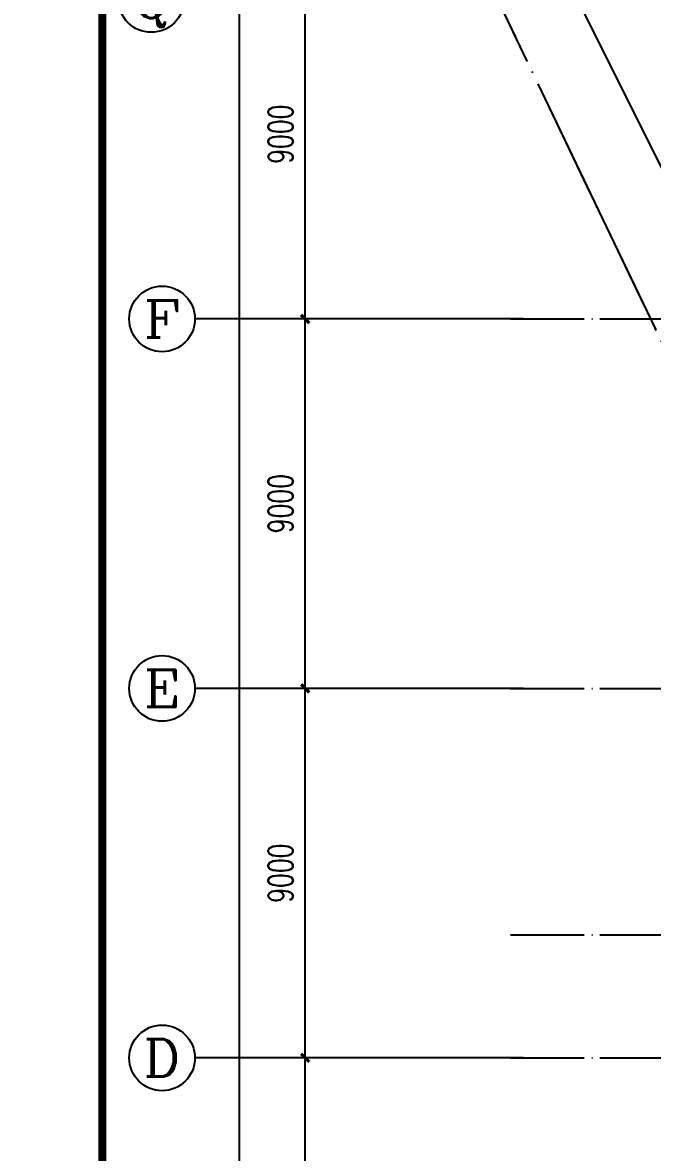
# Model space of a CAD drawing. Extents: x 246015 to 608740, y -108003 to 88400.
# Drawn here: x 283782 to 299127, y -31763 to -4243 of the extents above; entities that cross this region are included whole.
import ezdxf
from ezdxf.enums import TextEntityAlignment as Align

# ---------------------------------------------------------------- set-up
doc = ezdxf.new("R2010")
doc.units = 0
doc.header["$LTSCALE"] = 3000
doc.header["$MEASUREMENT"] = 0
doc.header["$PDMODE"] = 1
doc.linetypes.add('DOTE', pattern=[2.42, 2, -0.2, 0.02, -0.2])
doc.layers.get('0').update_dxf_attribs({"linetype": 'CONTINUOUS'})
doc.layers.get('DEFPOINTS').update_dxf_attribs({"linetype": 'CONTINUOUS'})
for name, color, linetype in [('AXIS', 3, 'CONTINUOUS'), ('AXIS_TEXT', 7, 'CONTINUOUS'), ('dote', 1, 'DOTE'), ('PUB_DIM', 3, 'CONTINUOUS'), ('PUB_TITLE', 4, 'CONTINUOUS')]:
    doc.layers.add(name, color=color, linetype=linetype)
doc.layers.add('红线', color=7, linetype='CONTINUOUS', true_color=0xe0150b)
doc.styles.add('_TCH_AXIS', font='COMPLEX', dxfattribs={"bigfont": 'GBCBIG'})
doc.styles.add('COMPLEX', font='COMPLEX')
doc.styles.add('DIM_FONT', font='simplex.shx', dxfattribs={"width": 0.7, "bigfont": 'hztxt.shx'})
doc.dimstyles.new('DIMN200', dxfattribs={"dimscale": 2, "dimtxt": 300, "dimasz": 100, "dimexe": 250, "dimexo": 300, "dimgap": 150, "dimtad": 1, "dimdec": 0, "dimzin": 0, "dimdsep": 46, "dimtxsty": 'DIM_FONT', "dimblk": 'ARCHTICK', "dimcen": 0.09, "dimclrt": 7, "dimazin": 2, "dimtfac": 1, "dimtdec": 0, "dimtix": 1, "dimtmove": 2, "dimatfit": 3, "dimfxl": 0, "dimtolj": 1, "dimtzin": 0, "dimarcsym": 0})

# ---------------------------------------------------------------- blocks, each defined once
blk = doc.blocks.new('_ARCHTICK')
at = {"color": 0, "linetype": 'ByBlock', "const_width": 0.4}
blk.add_lwpolyline([(-0.5, -0.5), (0.5, 0.5)], dxfattribs=at)
blk = doc.blocks.new('*D461')
at = {"layer": 'DEFPOINTS', "color": 0}
for p in [(298395, 2059), (323892, -48935), (320714, -50524)]:
    blk.add_point(p, dxfattribs=at)
at = {"layer": 'PUB_DIM', "color": 0, "lineweight": -2}
for p, q in [((297859, 1791), (294770, 247)), ((295217, 470), (320714, -50524)), ((323356, -49203), (320267, -50747))]:
    blk.add_line(p, q, dxfattribs=at)
at = {"layer": 'PUB_DIM', "color": 0, "lineweight": -2, "xscale": 200, "yscale": 200, "zscale": 200}
for p, rotation in [((295217, 470), 116.5650511717847), ((320714, -50524), 296.5650511717847)]:
    blk.add_blockref('_ARCHTICK', p, dxfattribs=dict(at, rotation=rotation))
at = {"layer": 'PUB_DIM', "color": 7, "insert": (308502, -24758), "char_height": 600, "attachment_point": 5, "rotation": 296.5651, "style": 'DIM_FONT'}
blk.add_mtext('\\A1;57013', dxfattribs=at)
blk = doc.blocks.new('*D1053')
at = {"layer": 'AXIS', "color": 0, "lineweight": -2}
for p, q in [((295068, -29461), (290168, -29461)), ((290668, -36961), (290668, -29461)), ((295068, -36961), (290168, -36961))]:
    blk.add_line(p, q, dxfattribs=at)
at = {"layer": 'DEFPOINTS', "color": 0}
for p in [(290668, -29461), (295668, -29461), (295668, -36961)]:
    blk.add_point(p, dxfattribs=at)
at = {"layer": 'AXIS', "color": 0, "lineweight": -2, "xscale": 200, "yscale": 200, "zscale": 200}
for p, rotation in [((290668, -29461), 90), ((290668, -36961), 270)]:
    blk.add_blockref('_ARCHTICK', p, dxfattribs=dict(at, rotation=rotation))
at = {"layer": 'AXIS', "color": 7, "insert": (290068, -33211), "char_height": 600, "attachment_point": 5, "rotation": 90, "style": 'DIM_FONT'}
blk.add_mtext('\\A1;7500', dxfattribs=at)
blk = doc.blocks.new('*D1054')
at = {"layer": 'AXIS', "color": 0, "lineweight": -2}
for p, q in [((295068, -20461), (290168, -20461)), ((290668, -29461), (290668, -20461)), ((295068, -29461), (290168, -29461))]:
    blk.add_line(p, q, dxfattribs=at)
at = {"layer": 'DEFPOINTS', "color": 0}
for p in [(290668, -20461), (295668, -20461), (295668, -29461)]:
    blk.add_point(p, dxfattribs=at)
at = {"layer": 'AXIS', "color": 0, "lineweight": -2, "xscale": 200, "yscale": 200, "zscale": 200}
for p, rotation in [((290668, -20461), 90), ((290668, -29461), 270)]:
    blk.add_blockref('_ARCHTICK', p, dxfattribs=dict(at, rotation=rotation))
at = {"layer": 'AXIS', "color": 7, "insert": (290068, -24961), "char_height": 600, "attachment_point": 5, "rotation": 90, "style": 'DIM_FONT'}
blk.add_mtext('\\A1;9000', dxfattribs=at)
blk = doc.blocks.new('*D1055')
at = {"layer": 'AXIS', "color": 0, "lineweight": -2}
for p, q in [((295068, -11461), (290168, -11461)), ((290668, -20461), (290668, -11461)), ((295068, -20461), (290168, -20461))]:
    blk.add_line(p, q, dxfattribs=at)
at = {"layer": 'DEFPOINTS', "color": 0}
for p in [(290668, -11461), (295668, -11461), (295668, -20461)]:
    blk.add_point(p, dxfattribs=at)
at = {"layer": 'AXIS', "color": 0, "lineweight": -2, "xscale": 200, "yscale": 200, "zscale": 200}
for p, rotation in [((290668, -11461), 90), ((290668, -20461), 270)]:
    blk.add_blockref('_ARCHTICK', p, dxfattribs=dict(at, rotation=rotation))
at = {"layer": 'AXIS', "color": 7, "insert": (290068, -15961), "char_height": 600, "attachment_point": 5, "rotation": 90, "style": 'DIM_FONT'}
blk.add_mtext('\\A1;9000', dxfattribs=at)
blk = doc.blocks.new('*D1056')
at = {"layer": 'AXIS', "color": 0, "lineweight": -2}
for p, q in [((295068, -2461), (290168, -2461)), ((290668, -11461), (290668, -2461)), ((295068, -11461), (290168, -11461))]:
    blk.add_line(p, q, dxfattribs=at)
at = {"layer": 'DEFPOINTS', "color": 0}
for p in [(290668, -2461), (295668, -2461), (295668, -11461)]:
    blk.add_point(p, dxfattribs=at)
at = {"layer": 'AXIS', "color": 0, "lineweight": -2, "xscale": 200, "yscale": 200, "zscale": 200}
for p, rotation in [((290668, -2461), 90), ((290668, -11461), 270)]:
    blk.add_blockref('_ARCHTICK', p, dxfattribs=dict(at, rotation=rotation))
at = {"layer": 'AXIS', "color": 7, "insert": (290068, -6961), "char_height": 600, "attachment_point": 5, "rotation": 90, "style": 'DIM_FONT'}
blk.add_mtext('\\A1;9000', dxfattribs=at)
blk = doc.blocks.new('*D1065')
at = {"layer": 'AXIS', "color": 0, "lineweight": -2}
for p, q in [((295068, 52539), (288568, 52539)), ((289068, -36961), (289068, 52539)), ((295068, -36961), (288568, -36961))]:
    blk.add_line(p, q, dxfattribs=at)
at = {"layer": 'DEFPOINTS', "color": 0}
for p in [(289068, 52539), (295668, 52539), (295668, -36961)]:
    blk.add_point(p, dxfattribs=at)
at = {"layer": 'AXIS', "color": 0, "lineweight": -2, "xscale": 200, "yscale": 200, "zscale": 200}
for p, rotation in [((289068, 52539), 90), ((289068, -36961), 270)]:
    blk.add_blockref('_ARCHTICK', p, dxfattribs=dict(at, rotation=rotation))
at = {"layer": 'AXIS', "color": 7, "insert": (288468, 7789), "char_height": 600, "attachment_point": 5, "rotation": 90, "style": 'DIM_FONT'}
blk.add_mtext('\\A1;89500', dxfattribs=at)
blk = doc.blocks.new('_AXISO')
blk.add_circle((0, 0), 0.5)
at = {"layer": 'AXIS_TEXT', "style": 'COMPLEX', "width": 1.041667}
blk.add_attdef('A', text='', height=0.56, dxfattribs=at).set_placement((-0.25, -0.28), (0.25, -0.28), align=Align.FIT)

msp = doc.modelspace()

# ---------------------------------------------------------------- linework, layer by layer
at = {"layer": 'AXIS'}
for p, q in [((295980.6, -11461.4), (287980.6, -11461.4)), ((295980.6, -20461.4), (287980.6, -20461.4)), ((295980.6, -29461.4), (287980.6, -29461.4))]:
    msp.add_line(p, q, dxfattribs=at)
at = {"layer": 'dote', "ltscale": 0.3}
for p, q in [((295667.9, -11461.4), (554353.9, -11461.4)), ((295667.9, -20461.4), (554353.9, -20461.4)), ((295667.9, -26461.4), (379353.9, -26461.4)), ((295667.9, -29461.4), (554353.9, -29461.4))]:
    msp.add_line(p, q, dxfattribs=at)
at = {"layer": 'PUB_TITLE', "const_width": 200}
msp.add_lwpolyline([(285723.8, -97985.8), (575973.8, -97985.8), (575973.8, 66214.2), (285723.8, 66214.2)], close=True, dxfattribs=at)
at = {"layer": '红线', "linetype": 'DOTE'}
msp.add_lwpolyline([(321625.8, 41313.5), (283782, 20451.8), (327022.4, -69761.6, -0.1186699), (571935, -34205), (582107, -28597.6), (543576.1, 41298.8, 0.0913964), (321625.8, 41313.5)], format="xyb", dxfattribs=at)
at = {"layer": '红线', "color": 31, "linetype": 'DOTE', "ltscale": 0.5}
msp.add_lwpolyline([(321625.8, 41313.5), (283782, 20451.8), (327022.4, -69761.6, -0.1186699), (571935, -34205), (582107, -28597.6), (543576.1, 41298.8, 0.0913964), (321625.8, 41313.5)], format="xyb", dxfattribs=at)

# ---------------------------------------------------------------- block references
at = {"layer": 'AXIS'}
ref = msp.add_blockref('_AXISO', (286916.3, -3680.1), dxfattribs=dict(at, xscale=1600, yscale=1600, zscale=1600))
ref.add_attrib('A', 'Q', dxfattribs={"layer": 'AXIS_TEXT', "height": 905.1, "style": '_TCH_AXIS', "width": 1.3125}).set_placement((286463.8, -4132.7), (287368.9, -4132.7), align=Align.FIT)
ref = msp.add_blockref('_AXISO', (287180.6, -11461.4), dxfattribs=dict(at, xscale=1600, yscale=1600, zscale=1600))
ref.add_attrib('A', 'F', dxfattribs={"layer": 'AXIS_TEXT', "height": 905.1, "style": '_TCH_AXIS', "width": 1.3125}).set_placement((286728.1, -11913.9), (287633.2, -11913.9), align=Align.FIT)
ref = msp.add_blockref('_AXISO', (287180.6, -20461.4), dxfattribs=dict(at, xscale=1600, yscale=1600, zscale=1600))
ref.add_attrib('A', 'E', dxfattribs={"layer": 'AXIS_TEXT', "height": 905.1, "style": '_TCH_AXIS', "width": 1.3125}).set_placement((286728.1, -20913.9), (287633.2, -20913.9), align=Align.FIT)
ref = msp.add_blockref('_AXISO', (287180.6, -29461.4), dxfattribs=dict(at, xscale=1600, yscale=1600, zscale=1600))
ref.add_attrib('A', 'D', dxfattribs={"layer": 'AXIS_TEXT', "height": 905.1, "style": '_TCH_AXIS', "width": 1.235294}).set_placement((286728.1, -29913.9), (287633.2, -29913.9), align=Align.FIT)

# ---------------------------------------------------------------- dimensions: what is measured, and where the dimension line sits
for p1, p2, distance, picture, middle in [((295667.9, -36961.4), (295667.9, 52538.6), 6600, '*D1065', (288467.9, 7788.6)), ((295667.9, -11461.4), (295667.9, -2461.4), 5000, '*D1056', (290067.9, -6961.4)), ((295667.9, -20461.4), (295667.9, -11461.4), 5000, '*D1055', (290067.9, -15961.4)), ((295667.9, -29461.4), (295667.9, -20461.4), 5000, '*D1054', (290067.9, -24961.4)), ((295667.9, -36961.4), (295667.9, -29461.4), 5000, '*D1053', (290067.9, -33211.4))]:
    dim = msp.add_aligned_dim(p1=p1, p2=p2, distance=distance, dimstyle='DIMN200', dxfattribs=at)
    dim.commit()
    dim.dimension.update_dxf_attribs({"geometry": picture, "text_midpoint": middle})
at = {"layer": 'PUB_DIM'}
dim = msp.add_aligned_dim(p1=(298395.4, 2059.4), p2=(323892.4, -48934.6), distance=-3553.6, dimstyle='DIMN200', dxfattribs=at)
dim.commit()
dim.dimension.update_dxf_attribs({"geometry": '*D461', "text_midpoint": (308502.1, -24758.5)})

doc.saveas('drawing.dxf')
